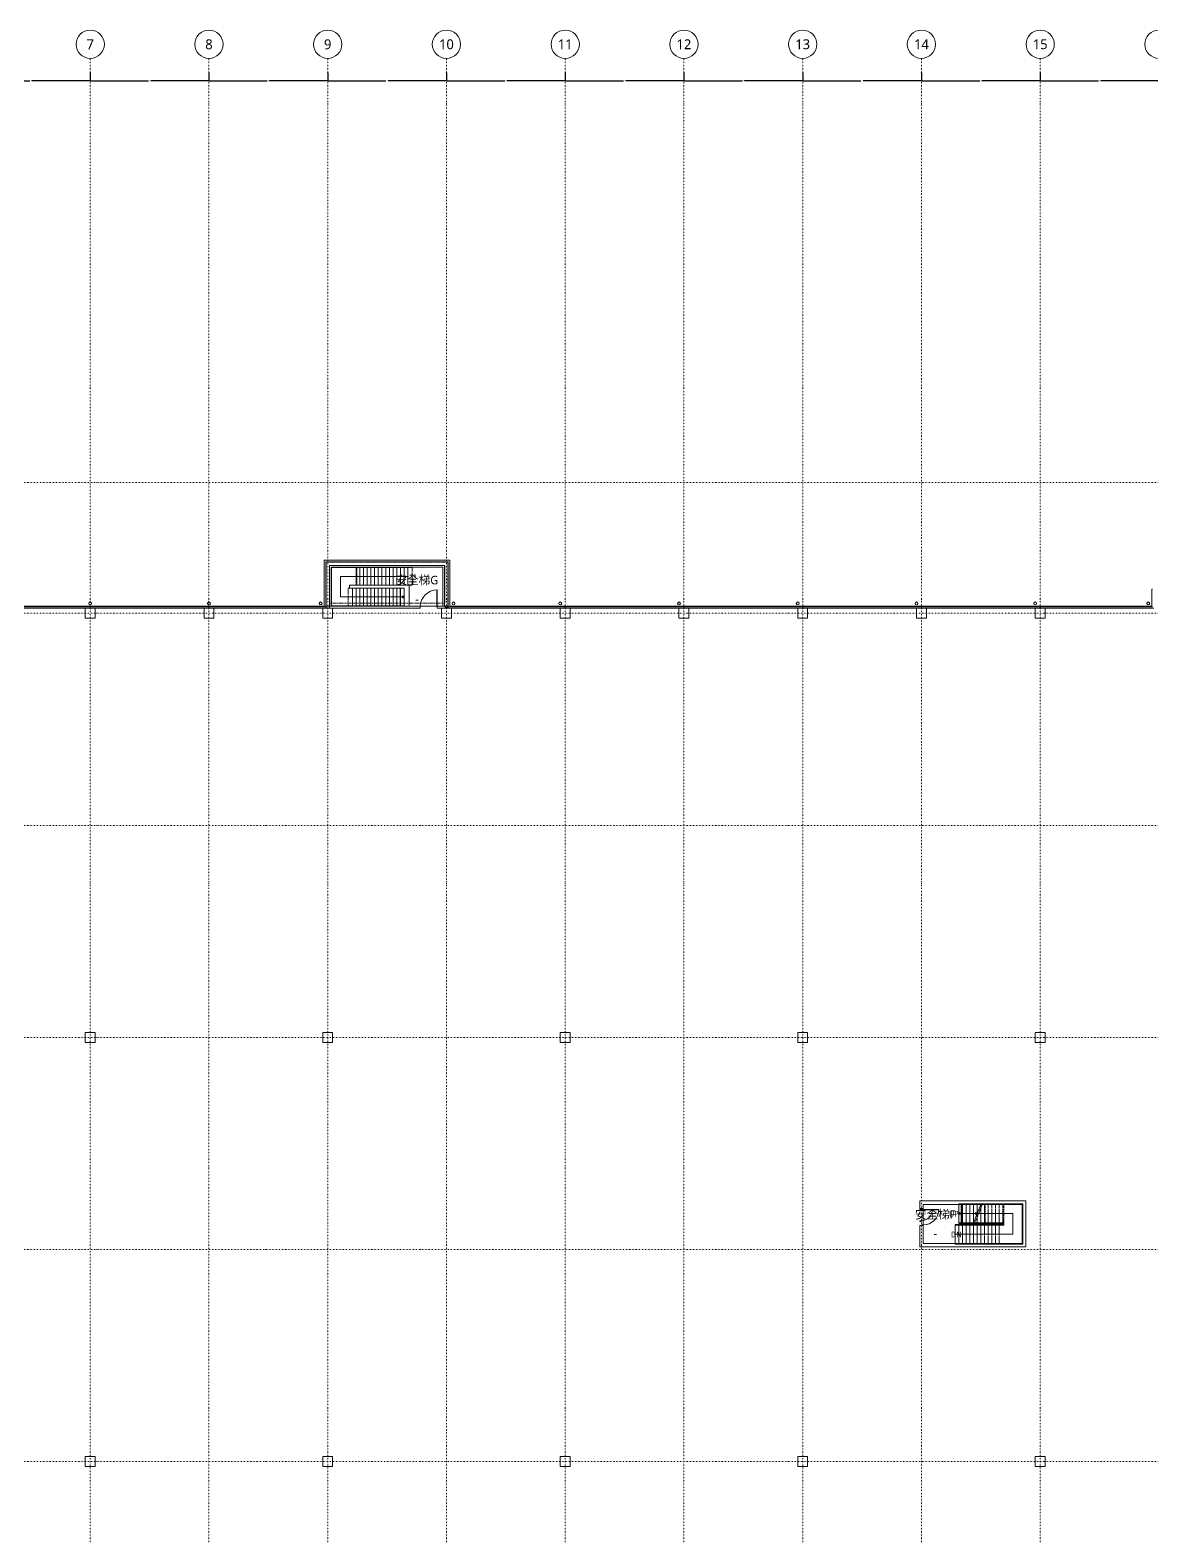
# Model space of a CAD drawing. Extents: x -32000 to 377127, y -29000 to 131250.
# Drawn here: x 47350 to 126700, y 24668 to 131250 of the extents above; entities that cross this region are included whole.
import ezdxf
from ezdxf.enums import TextEntityAlignment as Align

# ---------------------------------------------------------------- set-up
doc = ezdxf.new("R2010")
doc.units = 0
doc.header["$LTSCALE"] = 250
for name, pattern in [('H12PL3$0$JJP_三點線', [0.9, 0.3, -0.15, 0, -0.15, 0, -0.15, 0, -0.15]), ('H12PL3$0$JJP_虛線(退縮線、投影線、地下室範圍、非屬本工程、圖面分區)', [0.45, 0.3, -0.15]), ('H12PL3$0$虛線', [0.846667, 0.423333, -0.423333])]:
    doc.linetypes.add(name, pattern=pattern)
for name, color, linetype in [('H12PL3$0$A-DIM', 252, 'Continuous'), ('H12PL3$0$A-OBJE-MEP', 252, 'Continuous'), ('H12PL3$0$A-STRS', 252, 'Continuous'), ('H12PL3$0$A-TEXT', 252, 'Continuous'), ('H12PL3$0$A-WALL-EX', 252, 'Continuous'), ('H12PL3$0$A-WALL-IN', 252, 'Continuous'), ('H12PL3$0$A-ZONE', 252, 'Continuous'), ('H12PL3$0$Door', 252, 'Continuous'), ('H12PL3$0$S-COL', 252, 'Continuous'), ('H12PL3$0$S-GRID', 252, 'Continuous'), ('H12PL3$0$S-SLAB-SHOW', 252, 'Continuous'), ('H12PL3$0$S-WALL', 252, 'Continuous')]:
    doc.layers.add(name, color=color, linetype=linetype)
doc.styles.add('H12PL3$0$dim-txt', font='isocp.shx', dxfattribs={"width": 0.7, "bigfont": 'chineset.shx'})
doc.styles.add('H12PL3$0$Standard', font='', dxfattribs={"width": 0.8})
doc.styles.get('H12PL3$0$Standard').set_extended_font_data('Microsoft JhengHei')
doc.dimstyles.new('H12PL3$0$ARCH-dim-200MM', dxfattribs={"dimscale": 200, "dimtxt": 0.3, "dimasz": 0.1, "dimexe": 0.1, "dimexo": 0.1, "dimgap": 0.05, "dimtad": 1, "dimdec": 0, "dimlfac": 10, "dimrnd": 0.5, "dimdsep": 46, "dimtxsty": 'H12PL3$0$dim-txt', "dimblk": 'H12PL3$0$_Dot', "dimcen": 2, "dimclrd": 256, "dimclre": 256, "dimclrt": 256, "dimadec": 0, "dimazin": 0, "dimtfac": 1, "dimtix": 1, "dimtmove": 2, "dimatfit": 3, "dimldrblk": 'H12PL3$0$_OBLIQUE', "dimfxl": 1, "dimtvp": 1, "dimtolj": 1, "dimarcsym": 0})

# ---------------------------------------------------------------- blocks, each defined once
blk = doc.blocks.new('*D118')
at = {"layer": 'DEFPOINTS', "color": 0, "linetype": 'Continuous', "transparency": 16777216}
for p in [(43200, 128250), (51600, 128250), (51600, 127670)]:
    blk.add_point(p, dxfattribs=at)
at = {"layer": 'H12PL3$0$A-DIM', "linetype": 'Continuous', "lineweight": -2, "transparency": 16777216}
for p, q in [((43200, 128230), (43200, 127650)), ((51600, 128230), (51600, 127650)), ((43220, 127670), (47321, 127670)), ((51580, 127670), (47479, 127670))]:
    blk.add_line(p, q, dxfattribs=at)
at = {"layer": 'H12PL3$0$A-DIM', "linetype": 'Continuous', "lineweight": 0, "transparency": 16777216, "insert": (47400, 127670), "char_height": 60, "attachment_point": 5, "style": 'H12PL3$0$dim-txt'}
blk.add_mtext('\\A1;84000', dxfattribs=at)
blk = doc.blocks.new('H12PL3$0$_Dot')
blk = doc.blocks.new('H12PL3$0$_OBLIQUE')
at = {"color": 0, "linetype": 'ByBlock', "lineweight": -2}
blk.add_line((-0.5, -0.5), (0.5, 0.5), dxfattribs=at)
blk = doc.blocks.new('*D119')
at = {"layer": 'DEFPOINTS', "color": 0, "linetype": 'Continuous', "transparency": 16777216}
for p in [(51600, 128250), (60000, 128250), (60000, 127670)]:
    blk.add_point(p, dxfattribs=at)
at = {"layer": 'H12PL3$0$A-DIM', "linetype": 'Continuous', "lineweight": -2, "transparency": 16777216}
for p, q in [((51600, 128230), (51600, 127650)), ((60000, 128230), (60000, 127650)), ((51620, 127670), (55721, 127670)), ((59980, 127670), (55879, 127670))]:
    blk.add_line(p, q, dxfattribs=at)
at = {"layer": 'H12PL3$0$A-DIM', "linetype": 'Continuous', "lineweight": 0, "transparency": 16777216, "insert": (55800, 127670), "char_height": 60, "attachment_point": 5, "style": 'H12PL3$0$dim-txt'}
blk.add_mtext('\\A1;84000', dxfattribs=at)
blk = doc.blocks.new('*D120')
at = {"layer": 'DEFPOINTS', "color": 0, "linetype": 'Continuous', "transparency": 16777216}
for p in [(60000, 128250), (68400, 128250), (68400, 127670)]:
    blk.add_point(p, dxfattribs=at)
at = {"layer": 'H12PL3$0$A-DIM', "linetype": 'Continuous', "lineweight": -2, "transparency": 16777216}
for p, q in [((60000, 128230), (60000, 127650)), ((68400, 128230), (68400, 127650)), ((60020, 127670), (64121, 127670)), ((68380, 127670), (64279, 127670))]:
    blk.add_line(p, q, dxfattribs=at)
at = {"layer": 'H12PL3$0$A-DIM', "linetype": 'Continuous', "lineweight": 0, "transparency": 16777216, "insert": (64200, 127670), "char_height": 60, "attachment_point": 5, "style": 'H12PL3$0$dim-txt'}
blk.add_mtext('\\A1;84000', dxfattribs=at)
blk = doc.blocks.new('*D121')
at = {"layer": 'DEFPOINTS', "color": 0, "linetype": 'Continuous', "transparency": 16777216}
for p in [(68400, 128250), (76800, 128250), (76800, 127670)]:
    blk.add_point(p, dxfattribs=at)
at = {"layer": 'H12PL3$0$A-DIM', "linetype": 'Continuous', "lineweight": -2, "transparency": 16777216}
for p, q in [((68400, 128230), (68400, 127650)), ((76800, 128230), (76800, 127650)), ((68420, 127670), (72521, 127670)), ((76780, 127670), (72679, 127670))]:
    blk.add_line(p, q, dxfattribs=at)
at = {"layer": 'H12PL3$0$A-DIM', "linetype": 'Continuous', "lineweight": 0, "transparency": 16777216, "insert": (72600, 127670), "char_height": 60, "attachment_point": 5, "style": 'H12PL3$0$dim-txt'}
blk.add_mtext('\\A1;84000', dxfattribs=at)
blk = doc.blocks.new('*D122')
at = {"layer": 'DEFPOINTS', "color": 0, "linetype": 'Continuous', "transparency": 16777216}
for p in [(76800, 128250), (85200, 128250), (85200, 127670)]:
    blk.add_point(p, dxfattribs=at)
at = {"layer": 'H12PL3$0$A-DIM', "linetype": 'Continuous', "lineweight": -2, "transparency": 16777216}
for p, q in [((76800, 128230), (76800, 127650)), ((85200, 128230), (85200, 127650)), ((76820, 127670), (80921, 127670)), ((85180, 127670), (81079, 127670))]:
    blk.add_line(p, q, dxfattribs=at)
at = {"layer": 'H12PL3$0$A-DIM', "linetype": 'Continuous', "lineweight": 0, "transparency": 16777216, "insert": (81000, 127670), "char_height": 60, "attachment_point": 5, "style": 'H12PL3$0$dim-txt'}
blk.add_mtext('\\A1;84000', dxfattribs=at)
blk = doc.blocks.new('*D123')
at = {"layer": 'DEFPOINTS', "color": 0, "linetype": 'Continuous', "transparency": 16777216}
for p in [(85200, 128250), (93600, 128250), (93600, 127670)]:
    blk.add_point(p, dxfattribs=at)
at = {"layer": 'H12PL3$0$A-DIM', "linetype": 'Continuous', "lineweight": -2, "transparency": 16777216}
for p, q in [((85200, 128230), (85200, 127650)), ((93600, 128230), (93600, 127650)), ((85220, 127670), (89321, 127670)), ((93580, 127670), (89479, 127670))]:
    blk.add_line(p, q, dxfattribs=at)
at = {"layer": 'H12PL3$0$A-DIM', "linetype": 'Continuous', "lineweight": 0, "transparency": 16777216, "insert": (89400, 127670), "char_height": 60, "attachment_point": 5, "style": 'H12PL3$0$dim-txt'}
blk.add_mtext('\\A1;84000', dxfattribs=at)
blk = doc.blocks.new('*D124')
at = {"layer": 'DEFPOINTS', "color": 0, "linetype": 'Continuous', "transparency": 16777216}
for p in [(93600, 128250), (102000, 128250), (102000, 127670)]:
    blk.add_point(p, dxfattribs=at)
at = {"layer": 'H12PL3$0$A-DIM', "linetype": 'Continuous', "lineweight": -2, "transparency": 16777216}
for p, q in [((93600, 128230), (93600, 127650)), ((102000, 128230), (102000, 127650)), ((93620, 127670), (97721, 127670)), ((101980, 127670), (97879, 127670))]:
    blk.add_line(p, q, dxfattribs=at)
at = {"layer": 'H12PL3$0$A-DIM', "linetype": 'Continuous', "lineweight": 0, "transparency": 16777216, "insert": (97800, 127670), "char_height": 60, "attachment_point": 5, "style": 'H12PL3$0$dim-txt'}
blk.add_mtext('\\A1;84000', dxfattribs=at)
blk = doc.blocks.new('*D125')
at = {"layer": 'DEFPOINTS', "color": 0, "linetype": 'Continuous', "transparency": 16777216}
for p in [(102000, 128250), (110400, 128250), (110400, 127670)]:
    blk.add_point(p, dxfattribs=at)
at = {"layer": 'H12PL3$0$A-DIM', "linetype": 'Continuous', "lineweight": -2, "transparency": 16777216}
for p, q in [((102000, 128230), (102000, 127650)), ((110400, 128230), (110400, 127650)), ((102020, 127670), (106121, 127670)), ((110380, 127670), (106279, 127670))]:
    blk.add_line(p, q, dxfattribs=at)
at = {"layer": 'H12PL3$0$A-DIM', "linetype": 'Continuous', "lineweight": 0, "transparency": 16777216, "insert": (106200, 127670), "char_height": 60, "attachment_point": 5, "style": 'H12PL3$0$dim-txt'}
blk.add_mtext('\\A1;84000', dxfattribs=at)
blk = doc.blocks.new('*D126')
at = {"layer": 'DEFPOINTS', "color": 0, "linetype": 'Continuous', "transparency": 16777216}
for p in [(110400, 128250), (118800, 128250), (118800, 127670)]:
    blk.add_point(p, dxfattribs=at)
at = {"layer": 'H12PL3$0$A-DIM', "linetype": 'Continuous', "lineweight": -2, "transparency": 16777216}
for p, q in [((110400, 128230), (110400, 127650)), ((118800, 128230), (118800, 127650)), ((110420, 127670), (114521, 127670)), ((118780, 127670), (114679, 127670))]:
    blk.add_line(p, q, dxfattribs=at)
at = {"layer": 'H12PL3$0$A-DIM', "linetype": 'Continuous', "lineweight": 0, "transparency": 16777216, "insert": (114600, 127670), "char_height": 60, "attachment_point": 5, "style": 'H12PL3$0$dim-txt'}
blk.add_mtext('\\A1;84000', dxfattribs=at)
blk = doc.blocks.new('*D127')
at = {"layer": 'DEFPOINTS', "color": 0, "linetype": 'Continuous', "transparency": 16777216}
for p in [(118800, 128250), (127200, 128250), (127200, 127670)]:
    blk.add_point(p, dxfattribs=at)
at = {"layer": 'H12PL3$0$A-DIM', "linetype": 'Continuous', "lineweight": -2, "transparency": 16777216}
for p, q in [((118800, 128230), (118800, 127650)), ((127200, 128230), (127200, 127650)), ((118820, 127670), (122921, 127670)), ((127180, 127670), (123079, 127670))]:
    blk.add_line(p, q, dxfattribs=at)
at = {"layer": 'H12PL3$0$A-DIM', "linetype": 'Continuous', "lineweight": 0, "transparency": 16777216, "insert": (123000, 127670), "char_height": 60, "attachment_point": 5, "style": 'H12PL3$0$dim-txt'}
blk.add_mtext('\\A1;84000', dxfattribs=at)
blk = doc.blocks.new('H12PL3')
at = {"layer": 'H12PL3$0$A-OBJE-MEP', "lineweight": 0, "flags": 128}
for points in [[(51695, 90700, 1), (51505, 90700, 1)], [(60095, 90700, 1), (59905, 90700, 1)], [(67995, 90700, 1), (67805, 90700, 1)], [(77395, 90700, 1), (77205, 90700, 1)], [(84945, 90700, 1), (84755, 90700, 1)], [(93345, 90700, 1), (93155, 90700, 1)], [(101745, 90700, 1), (101555, 90700, 1)], [(110145, 90700, 1), (109955, 90700, 1)], [(118545, 90700, 1), (118355, 90700, 1)], [(126545, 90700, 1), (126355, 90700, 1)]]:
    blk.add_lwpolyline(points, format="xyb", close=True, dxfattribs=at)
at = {"layer": 'H12PL3$0$A-OBJE-MEP', "lineweight": 0}
for centre in [(51600, 90700), (60000, 90700), (67900, 90700), (77300, 90700), (84850, 90700), (93250, 90700), (101650, 90700), (110050, 90700), (118450, 90700), (126450, 90700)]:
    blk.add_circle(centre, 100, dxfattribs=at)
at = {"layer": 'H12PL3$0$A-STRS', "lineweight": 0}
for p, q in [((70420, 93230), (68680, 93230)), ((68680, 93230), (68680, 90530)), ((70420, 93230), (68680, 93230)), ((68680, 93230), (68680, 90530)), ((74060, 93230), (70420, 93230)), ((70420, 93230), (70420, 91980)), ((70420, 93230), (70420, 91980)), ((70420, 91980), (70420, 93230)), ((70680, 93230), (70420, 93230)), ((70420, 93230), (70420, 91980)), ((70680, 93230), (70680, 91980)), ((70680, 91980), (70680, 93230)), ((70680, 93230), (70680, 91980)), ((70940, 93230), (70680, 93230)), ((70940, 93230), (70940, 91980)), ((70940, 91980), (70940, 93230)), ((70940, 93230), (70940, 91980)), ((71200, 93230), (70940, 93230)), ((71200, 93230), (71200, 91980)), ((71200, 91980), (71200, 93230)), ((71200, 93230), (71200, 91980)), ((71460, 93230), (71200, 93230)), ((71460, 93230), (71460, 91980)), ((71460, 91980), (71460, 93230)), ((71460, 93230), (71460, 91980)), ((71720, 93230), (71460, 93230)), ((71720, 93230), (71720, 91980)), ((71720, 91980), (71720, 93230)), ((71720, 93230), (71720, 91980)), ((71980, 93230), (71720, 93230)), ((71980, 93230), (71980, 91980)), ((71980, 91980), (71980, 93230)), ((71980, 93230), (71980, 91980)), ((72240, 93230), (71980, 93230)), ((72240, 93230), (72240, 91980)), ((72240, 91980), (72240, 93230)), ((72240, 93230), (72240, 91980)), ((72500, 93230), (72240, 93230)), ((72500, 93230), (72500, 91980)), ((72500, 91980), (72500, 93230)), ((72500, 93230), (72500, 91980)), ((72760, 93230), (72500, 93230)), ((72760, 93230), (72760, 91980)), ((72760, 91980), (72760, 93230)), ((72760, 93230), (72760, 91980)), ((73020, 93230), (72760, 93230)), ((73020, 93230), (73020, 91980)), ((73020, 91980), (73020, 93230)), ((73020, 93230), (73020, 91980)), ((73280, 93230), (73020, 93230)), ((73280, 93230), (73280, 91980)), ((73280, 91980), (73280, 93230)), ((73280, 93230), (73280, 91980)), ((73540, 93230), (73280, 93230)), ((73540, 93230), (73540, 91980)), ((73540, 91980), (73540, 93230)), ((73540, 93230), (73540, 91980)), ((73800, 93230), (73540, 93230)), ((73800, 93230), (73800, 91980)), ((73800, 91980), (73800, 93230)), ((73800, 93230), (73800, 91980)), ((74060, 93230), (73800, 93230)), ((74060, 93230), (74060, 91980)), ((74060, 91980), (74060, 93230)), ((69305, 91155), (69305, 92605)), ((69305, 92605), (70420, 92605)), ((69930, 91780), (69930, 91980)), ((69930, 91980), (70420, 91980)), ((69930, 91980), (70420, 91980)), ((69930, 91780), (69930, 91980)), ((70160, 91780), (69930, 91780)), ((70160, 91780), (69930, 91780)), ((73800, 91780), (70160, 91780)), ((70160, 90530), (70160, 91780)), ((70160, 90530), (70160, 91780)), ((70160, 90530), (70160, 91780)), ((70420, 91780), (70160, 91780)), ((70160, 91780), (70160, 90530)), ((70160, 90530), (70160, 91780)), ((70420, 92605), (73800, 92605)), ((70420, 91980), (74060, 91980)), ((70420, 91980), (70680, 91980)), ((70420, 90530), (70420, 91780)), ((70680, 91780), (70420, 91780)), ((70420, 91780), (70420, 90530)), ((70420, 90530), (70420, 91780)), ((70680, 91980), (70940, 91980)), ((70680, 90530), (70680, 91780)), ((70940, 91780), (70680, 91780)), ((70680, 91780), (70680, 90530)), ((70680, 90530), (70680, 91780)), ((70940, 91980), (71200, 91980)), ((70940, 90530), (70940, 91780)), ((71200, 91780), (70940, 91780)), ((70940, 91780), (70940, 90530)), ((70940, 90530), (70940, 91780)), ((71200, 91980), (71460, 91980)), ((71200, 90530), (71200, 91780)), ((71460, 91780), (71200, 91780)), ((71200, 91780), (71200, 90530)), ((71200, 90530), (71200, 91780)), ((71460, 91980), (71720, 91980)), ((71460, 90530), (71460, 91780)), ((71720, 91780), (71460, 91780)), ((71460, 91780), (71460, 90530)), ((71460, 90530), (71460, 91780)), ((71720, 91980), (71980, 91980)), ((71720, 90530), (71720, 91780)), ((71980, 91780), (71720, 91780)), ((71720, 91780), (71720, 90530)), ((71720, 90530), (71720, 91780)), ((71980, 91980), (72240, 91980)), ((71980, 90530), (71980, 91780)), ((72240, 91780), (71980, 91780)), ((71980, 91780), (71980, 90530)), ((71980, 90530), (71980, 91780)), ((72240, 91980), (72500, 91980)), ((72240, 90530), (72240, 91780)), ((72500, 91780), (72240, 91780)), ((72240, 91780), (72240, 90530)), ((72240, 90530), (72240, 91780)), ((72500, 91980), (72760, 91980)), ((72500, 90530), (72500, 91780)), ((72760, 91780), (72500, 91780)), ((72500, 91780), (72500, 90530)), ((72500, 90530), (72500, 91780)), ((72760, 91980), (73020, 91980)), ((72760, 90530), (72760, 91780)), ((73020, 91780), (72760, 91780)), ((72760, 91780), (72760, 90530)), ((72760, 90530), (72760, 91780)), ((73020, 91980), (73280, 91980)), ((73020, 90530), (73020, 91780)), ((73280, 91780), (73020, 91780)), ((73020, 91780), (73020, 90530)), ((73020, 90530), (73020, 91780)), ((73280, 91980), (73540, 91980)), ((73280, 90530), (73280, 91780)), ((73540, 91780), (73280, 91780)), ((73280, 91780), (73280, 90530)), ((73280, 90530), (73280, 91780)), ((73540, 91980), (73800, 91980)), ((73540, 90530), (73540, 91780)), ((73800, 91780), (73540, 91780)), ((73540, 91780), (73540, 90530)), ((73540, 90530), (73540, 91780)), ((73800, 92605), (74060, 92605)), ((73800, 91980), (74060, 91980)), ((73800, 90530), (73800, 91780)), ((73800, 90530), (73800, 91780)), ((70160, 91155), (69305, 91155)), ((73540, 91155), (70160, 91155)), ((73800, 91155), (73540, 91155)), ((73800, 91155), (73700, 91230)), ((73700, 91080), (73800, 91155)), ((68680, 90530), (69853.32, 90530)), ((68680, 90530), (70160, 90530)), ((69853.32, 90530), (70160, 90530)), ((70160, 90530), (73800, 90530)), ((70160, 90530), (70420, 90530)), ((70420, 90530), (70680, 90530)), ((70680, 90530), (70940, 90530)), ((70940, 90530), (71200, 90530)), ((71200, 90530), (71460, 90530)), ((71460, 90530), (71720, 90530)), ((71720, 90530), (71980, 90530)), ((71980, 90530), (72240, 90530)), ((72240, 90530), (72500, 90530)), ((72500, 90530), (72760, 90530)), ((72760, 90530), (73020, 90530)), ((73020, 90530), (73280, 90530)), ((73280, 90530), (73540, 90530)), ((73540, 90530), (73800, 90530)), ((113035, 48235), (114615, 48235)), ((113035, 48185), (113035, 48235)), ((113035, 48235), (114855, 48235)), ((113035, 48185), (113035, 48235)), ((114595, 48185), (113035, 48185)), ((113035, 46885), (113035, 48185)), ((113035, 48185), (114595, 48185)), ((113035, 46885), (113035, 48185)), ((113035, 48185), (113295, 48185)), ((114855, 48185), (113035, 48185)), ((113035, 46885), (113035, 48185)), ((113035, 48185), (114855, 48185)), ((113035, 46885), (113035, 48185)), ((113035, 48185), (113295, 48185)), ((113295, 46885), (113295, 48185)), ((113295, 48185), (113295, 46885)), ((113295, 46885), (113295, 48185)), ((113295, 48185), (113555, 48185)), ((113295, 46885), (113295, 48185)), ((113295, 48185), (113295, 46885)), ((113295, 46885), (113295, 48185)), ((113295, 48185), (113555, 48185)), ((113555, 46885), (113555, 48185)), ((113555, 48185), (113555, 46885)), ((113555, 46885), (113555, 48185)), ((113555, 48185), (113815, 48185)), ((113555, 46885), (113555, 48185)), ((113555, 48185), (113555, 46885)), ((113555, 46885), (113555, 48185)), ((113555, 48185), (113815, 48185)), ((113815, 46885), (113815, 48185)), ((113815, 48185), (113815, 46885)), ((113815, 46885), (113815, 48185)), ((113815, 48185), (114075, 48185)), ((113815, 46885), (113815, 48185)), ((113815, 48185), (113815, 46885)), ((113815, 46885), (113815, 48185)), ((113815, 48185), (114075, 48185)), ((114075, 46885), (114075, 48185)), ((114075, 48185), (114075, 46885)), ((114075, 46885), (114075, 48185)), ((114075, 48185), (114335, 48185)), ((114075, 46885), (114595, 48185)), ((114075, 46885), (114075, 48185)), ((114075, 48185), (114075, 46885)), ((114075, 46885), (114075, 48185)), ((114075, 48185), (114335, 48185)), ((114335, 47535), (114335, 48185)), ((114335, 48185), (114335, 47535)), ((114335, 47535), (114335, 48185)), ((114335, 48185), (114595, 48185)), ((114335, 46885), (114335, 48185)), ((114335, 48185), (114335, 46885)), ((114335, 46885), (114335, 48185)), ((114335, 48185), (114595, 48185)), ((114595, 46885), (114595, 48185)), ((114595, 48185), (114595, 46885)), ((114595, 46885), (114595, 48185)), ((114595, 48185), (114855, 48185)), ((114855, 48235), (114855, 48185)), ((114855, 48235), (117575, 48235)), ((114855, 48185), (114855, 48235)), ((117525, 48185), (114855, 48185)), ((114855, 48185), (114918.16, 48185)), ((114855, 46885), (114855, 48185)), ((114855, 46885), (114855, 48185)), ((114855, 46885), (114855, 48185)), ((114855, 48185), (114855, 46885)), ((114855, 46885), (114855, 48185)), ((114855, 48185), (117525, 48185)), ((114918.16, 48185), (117525, 48185)), ((117525, 45425), (117525, 48185)), ((117525, 48185), (117525, 45425)), ((117525, 48185), (117525, 45425)), ((117575, 48235), (117575, 45375)), ((113035, 47535), (113135, 47610)), ((113035, 47535), (113295, 47535)), ((113035, 47535), (113295, 47535)), ((113135, 47460), (113035, 47535)), ((113295, 47535), (114335, 47535)), ((113295, 47535), (114855, 47535)), ((114235, 47610), (114335, 47535)), ((114335, 47535), (114235, 47460)), ((114855, 47535), (116875, 47535)), ((116875, 47535), (116875, 46075)), ((112775, 46725), (112775, 46775)), ((112775, 46775), (114595, 46775)), ((114595, 46725), (112775, 46725)), ((112775, 45425), (112775, 46725)), ((112775, 46725), (114595, 46725)), ((112775, 45425), (112775, 46725)), ((112775, 46725), (113035, 46725)), ((113035, 46075), (112775, 46075)), ((113035, 46885), (114075, 46885)), ((113035, 46835), (113035, 46885)), ((114075, 46885), (113035, 46885)), ((113295, 46885), (113035, 46885)), ((113035, 46885), (114855, 46885)), ((113035, 46835), (113035, 46885)), ((114855, 46885), (113035, 46885)), ((113295, 46885), (113035, 46885)), ((114055, 46835), (113035, 46835)), ((114855, 46835), (113035, 46835)), ((113035, 46725), (113035, 45425)), ((113035, 45425), (113035, 46725)), ((113035, 46725), (113295, 46725)), ((113035, 46725), (113035, 45425)), ((114595, 46075), (113035, 46075)), ((113555, 46885), (113295, 46885)), ((113555, 46885), (113295, 46885)), ((113295, 46725), (113295, 45425)), ((113295, 45425), (113295, 46725)), ((113295, 46725), (113555, 46725)), ((113295, 46725), (113295, 45425)), ((113815, 46885), (113555, 46885)), ((113815, 46885), (113555, 46885)), ((113555, 46725), (113555, 45425)), ((113555, 45425), (113555, 46725)), ((113555, 46725), (113815, 46725)), ((113555, 46725), (113555, 45425)), ((114075, 46885), (113815, 46885)), ((114075, 46885), (113815, 46885)), ((113815, 46725), (113815, 45425)), ((113815, 45425), (113815, 46725)), ((113815, 46725), (114075, 46725)), ((113815, 46725), (113815, 45425)), ((114335, 46885), (114075, 46885)), ((114075, 46725), (114075, 45425)), ((114075, 45425), (114075, 46725)), ((114075, 46725), (114335, 46725)), ((114075, 46725), (114075, 45425)), ((114595, 46885), (114335, 46885)), ((114335, 46725), (114335, 45425)), ((114335, 46725), (114595, 46725)), ((114335, 45425), (114335, 46725)), ((114335, 46725), (114335, 45425)), ((114855, 46885), (114595, 46885)), ((114595, 46725), (114595, 46775)), ((114595, 46775), (116175, 46775)), ((114595, 46775), (114595, 46725)), ((116225, 46725), (114595, 46725)), ((114595, 46725), (116225, 46725)), ((114595, 46725), (114595, 45425)), ((114595, 46725), (114595, 45425)), ((114595, 45425), (114595, 46725)), ((114595, 46725), (116225, 46725)), ((114595, 46725), (114595, 45425)), ((116875, 46075), (114595, 46075)), ((114855, 46885), (114855, 46835)), ((114855, 46885), (116225, 46885)), ((114855, 46835), (114855, 46885)), ((114918.16, 46885), (114855, 46885)), ((116225, 46885), (114855, 46885)), ((116175, 46835), (114855, 46835)), ((116225, 46885), (114918.16, 46885)), ((116175, 46775), (116175, 46835)), ((116225, 46885), (116225, 46725)), ((116225, 46725), (116225, 46885)), ((116225, 46725), (116225, 46885)), ((112775, 45375), (112775, 45425)), ((112775, 45425), (114595, 45425)), ((114595, 45425), (112775, 45425)), ((113035, 45425), (112775, 45425)), ((114595, 45375), (112775, 45375)), ((113295, 45425), (113035, 45425)), ((113555, 45425), (113295, 45425)), ((113815, 45425), (113555, 45425)), ((114075, 45425), (113815, 45425)), ((114335, 45425), (114075, 45425)), ((114595, 45425), (114335, 45425)), ((114595, 45375), (114595, 45425)), ((114595, 45425), (117525, 45425)), ((114595, 45425), (114595, 45375)), ((117525, 45425), (114595, 45425)), ((117525, 45425), (114595, 45425)), ((117575, 45375), (114595, 45375))]:
    blk.add_line(p, q, dxfattribs=at)
at = {"layer": 'H12PL3$0$A-STRS', "linetype": 'H12PL3$0$JJP_虛線(退縮線、投影線、地下室範圍、非屬本工程、圖面分區)', "lineweight": 0}
for p, q in [((70466.68, 93230), (70466.68, 91980)), ((74366.68, 93230), (74060, 93230)), ((74366.68, 91980), (74366.68, 93230)), ((69930, 91780), (69853.32, 91780)), ((69853.32, 91780), (69853.32, 90530)), ((73535.65, 91780), (73535.65, 90530)), ((74060, 91980), (74366.68, 91980)), ((113215.46, 48185), (113215.46, 46885)), ((113216.34, 48185), (113216.34, 46885)), ((114182.7, 46885), (114702.7, 48185)), ((116155, 48185), (114702.7, 48185)), ((114702.7, 48185), (114855, 48185)), ((114722.7, 48235), (116155, 48235)), ((114855, 46885), (114855, 48185)), ((114855, 48185), (114855, 46885)), ((114855, 46885), (114855, 48185)), ((114855, 48185), (115115, 48185)), ((114918.16, 48185), (114918.16, 46885)), ((115115, 46885), (115115, 48185)), ((115115, 48185), (115115, 46885)), ((115115, 46885), (115115, 48185)), ((115115, 48185), (115375, 48185)), ((115375, 46885), (115375, 48185)), ((115375, 48185), (115375, 46885)), ((115375, 46885), (115375, 48185)), ((115375, 48185), (115635, 48185)), ((115635, 46885), (115635, 48185)), ((115635, 48185), (115635, 46885)), ((115635, 46885), (115635, 48185)), ((115635, 48185), (115895, 48185)), ((115895, 46885), (115895, 48185)), ((115895, 48185), (115895, 46885)), ((115895, 46885), (115895, 48185)), ((115895, 48185), (116155, 48185)), ((116155, 48235), (116155, 48185)), ((116155, 48235), (117575, 48235)), ((116155, 48185), (116155, 48235)), ((117525, 48185), (116155, 48185)), ((116155, 46885), (116155, 48185)), ((116155, 46885), (116155, 48185)), ((116155, 46885), (116155, 48185)), ((116155, 48185), (116155, 46885)), ((116155, 46885), (116155, 48185)), ((116155, 48185), (117525, 48185)), ((116219.91, 48185), (116219.91, 46885)), ((117525, 45425), (117525, 48185)), ((117525, 48185), (117525, 45425)), ((117575, 48235), (117575, 45375)), ((114335, 46885), (114335, 47265.74)), ((114335, 47265.74), (114335, 46885)), ((114335, 46885), (114335, 47265.74)), ((114595, 46885), (114595, 47915.74)), ((114595, 47915.74), (114595, 46885)), ((114595, 46885), (114595, 47915.74)), ((112775, 46725), (112775, 46775)), ((112775, 46775), (115895, 46775)), ((115895, 46725), (112775, 46725)), ((112775, 45425), (112775, 46725)), ((112775, 46725), (113035, 46725)), ((113035, 46725), (113035, 45425)), ((113035, 45425), (113035, 46725)), ((113035, 46725), (113295, 46725)), ((113035, 46725), (113035, 45425)), ((113295, 46725), (113295, 45425)), ((113295, 45425), (113295, 46725)), ((113295, 46725), (113555, 46725)), ((113295, 46725), (113295, 45425)), ((113555, 46725), (113555, 45425)), ((113555, 45425), (113555, 46725)), ((113555, 46725), (113815, 46725)), ((113555, 46725), (113555, 45425)), ((113815, 46725), (113815, 45425)), ((113815, 45425), (113815, 46725)), ((113815, 46725), (114075, 46725)), ((113815, 46725), (113815, 45425)), ((114075, 46725), (114075, 45425)), ((114075, 45425), (114075, 46725)), ((114075, 46725), (114335, 46725)), ((114075, 46725), (114075, 45425)), ((116155, 46835), (114162.7, 46835)), ((114182.7, 46885), (116155, 46885)), ((114335, 46885), (114182.7, 46885)), ((114595, 46885), (114335, 46885)), ((114335, 46725), (114335, 45425)), ((114335, 45425), (114335, 46725)), ((114335, 46725), (114595, 46725)), ((114335, 46725), (114335, 45425)), ((114855, 46885), (114595, 46885)), ((114595, 46725), (114595, 45425)), ((114595, 45425), (114595, 46725)), ((114595, 46725), (114855, 46725)), ((114595, 46725), (114595, 45425)), ((114595, 46725), (114595, 45425)), ((115115, 46885), (114855, 46885)), ((114855, 46725), (114855, 45425)), ((114855, 45425), (114855, 46725)), ((114855, 46725), (115115, 46725)), ((114855, 46725), (114855, 45425)), ((115375, 46885), (115115, 46885)), ((115115, 46725), (115115, 45425)), ((115115, 45425), (115115, 46725)), ((115115, 46725), (115375, 46725)), ((115115, 46725), (115115, 45425)), ((115635, 46885), (115375, 46885)), ((115375, 46725), (115375, 45425)), ((115375, 45425), (115375, 46725)), ((115375, 46725), (115635, 46725)), ((115375, 46725), (115375, 45425)), ((115895, 46885), (115635, 46885)), ((115635, 46725), (115635, 45425)), ((115635, 46725), (115895, 46725)), ((115635, 45425), (115635, 46725)), ((115635, 46725), (115635, 45425)), ((116155, 46885), (115895, 46885)), ((115895, 46725), (115895, 46775)), ((115895, 46775), (116175, 46775)), ((115895, 46775), (115895, 46725)), ((116225, 46725), (115895, 46725)), ((115895, 46725), (115895, 45425)), ((115895, 46725), (115895, 45425)), ((115895, 46725), (115895, 45425)), ((115895, 45425), (115895, 46725)), ((115895, 46725), (116225, 46725)), ((115895, 46725), (115895, 45425)), ((116155, 46885), (116155, 46835)), ((116155, 46885), (116225, 46885)), ((116155, 46835), (116155, 46885)), ((116225, 46885), (116155, 46885)), ((116175, 46835), (116155, 46835)), ((116175, 46775), (116175, 46835)), ((116225, 46885), (116225, 46725)), ((116225, 46725), (116225, 46885)), ((112775, 45375), (112775, 45425)), ((112775, 45425), (115895, 45425)), ((113035, 45425), (112775, 45425)), ((115895, 45375), (112775, 45375)), ((113295, 45425), (113035, 45425)), ((113555, 45425), (113295, 45425)), ((113815, 45425), (113555, 45425)), ((114075, 45425), (113815, 45425)), ((114335, 45425), (114075, 45425)), ((114595, 45425), (114335, 45425)), ((114855, 45425), (114595, 45425)), ((115115, 45425), (114855, 45425)), ((115375, 45425), (115115, 45425)), ((115635, 45425), (115375, 45425)), ((115895, 45425), (115635, 45425)), ((115895, 45375), (115895, 45425)), ((115895, 45425), (117525, 45425)), ((115895, 45425), (115895, 45375)), ((117525, 45425), (115895, 45425)), ((117575, 45375), (115895, 45375))]:
    blk.add_line(p, q, dxfattribs=at)
at = {"layer": 'H12PL3$0$A-STRS', "linetype": 'H12PL3$0$虛線', "lineweight": 0}
for p, q in [((114702.7, 48185), (116155, 48185)), ((116155, 48185), (116219.91, 48185)), ((116219.91, 48185), (117525, 48185)), ((117525, 48185), (117525, 45425)), ((112775, 45425), (112775, 46725)), ((112775, 46725), (115895, 46725)), ((116155, 46885), (114182.7, 46885)), ((115895, 46725), (116225, 46725)), ((116219.91, 46885), (116155, 46885)), ((116225, 46885), (116219.91, 46885)), ((116225, 46725), (116225, 46885)), ((115895, 45425), (112775, 45425)), ((117525, 45425), (115895, 45425))]:
    blk.add_line(p, q, dxfattribs=at)
at = {"layer": 'H12PL3$0$A-STRS', "lineweight": 0, "flags": 128}
for points in [[(74060, 92630, 1), (74060, 92580, 1)], [(113035, 47560, -1), (113035, 47510, -1)], [(112775, 46100, -1), (112775, 46050, -1)]]:
    blk.add_lwpolyline(points, format="xyb", close=True, dxfattribs=at)
at = {"layer": 'H12PL3$0$A-WALL-EX', "lineweight": 0}
for p, q in [((18000, 90465), (68150, 90465)), ((68270, 90465), (68150, 90465)), ((68270, 90465), (68150, 90465)), ((68150, 90350), (68270, 90350)), ((68150, 90350), (68270, 90350)), ((68270, 90350), (68270, 90465)), ((77050, 90465), (76930, 90465)), ((76930, 90465), (76930, 90350)), ((77050, 90465), (76930, 90465)), ((76930, 90350), (77050, 90350)), ((76930, 90350), (77050, 90350)), ((77050, 90465), (126700, 90465)), ((126700, 90465), (126735, 90465))]:
    blk.add_line(p, q, dxfattribs=at)
at = {"layer": 'H12PL3$0$A-WALL-EX', "lineweight": 0, "flags": 128}
for points in [[(68150, 93760), (68150, 93640)], [(77050, 93760), (68150, 93760)], [(68150, 93640), (68150, 90465)], [(68270, 90350), (68270, 93640)], [(68270, 93640), (76930, 93640)], [(76930, 93640), (76930, 90350)], [(77050, 93760), (77050, 93640)], [(77050, 90465), (77050, 93640)], [(126700, 91700), (126735, 91700)], [(126700, 91700), (126700, 90500)], [(17965, 90350), (68150, 90350)], [(18000, 90500), (68150, 90500)], [(18000, 90500), (68150, 90500)], [(18000, 90500), (68150, 90500)], [(18000, 90500), (68150, 90500)], [(18000, 90500), (68150, 90500)], [(68150, 90500), (18000, 90500)], [(68150, 90500), (68150, 90465)], [(68150, 90350), (68270, 90350)], [(77050, 90350), (76930, 90350)], [(77050, 90500), (126700, 90500)], [(77050, 90500), (126700, 90500)], [(77050, 90500), (126700, 90500)], [(77050, 90500), (126700, 90500)], [(77050, 90500), (126700, 90500)], [(126700, 90500), (77050, 90500)], [(77050, 90500), (77050, 90465)], [(77050, 90350), (126850, 90350)]]:
    blk.add_lwpolyline(points, dxfattribs=at)
at = {"layer": 'H12PL3$0$A-WALL-IN', "lineweight": 0}
for p, q in [((74950, 90500), (74950, 90350)), ((76150, 90500), (76150, 90350)), ((110525, 46685), (110275, 46685))]:
    blk.add_line(p, q, dxfattribs=at)
at = {"layer": 'H12PL3$0$A-WALL-IN', "lineweight": 0, "flags": 128}
for points in [[(68537, 93372.5), (68537, 90500)], [(68650, 93372.5), (68537, 93372.5)], [(76663, 93372.5), (68650, 93372.5)], [(68650, 93259.5), (76550, 93259.5)], [(68650, 90500), (68650, 93259.5)], [(76550, 93259.5), (76550, 90500)], [(76663, 93372.5), (76663, 93259.5)], [(76663, 90500), (76663, 93259.5)], [(68537, 90500), (68270, 90500)], [(68270, 90500), (68270, 90350)], [(74950, 90500), (68650, 90500)], [(68750, 90350), (74950, 90350)], [(76550, 90500), (76150, 90500)], [(76150, 90350), (76450, 90350)], [(76930, 90500), (76663, 90500)], [(76930, 90350), (76930, 90500)], [(110275, 48435), (110275, 48185)], [(117525, 48435), (110275, 48435)], [(110275, 48185), (110275, 47885)], [(110525, 47885), (110525, 48185)], [(110525, 48185), (117525, 48185)], [(117775, 48435), (117525, 48435)], [(117525, 48185), (117525, 45425)], [(117775, 45425), (117775, 48435)], [(110275, 46685), (110275, 45425)], [(110525, 45425), (110525, 46685)], [(110275, 45175), (110275, 45425)], [(110275, 45175), (117775, 45175)], [(117525, 45425), (110525, 45425)], [(117775, 45175), (117775, 45425)]]:
    blk.add_lwpolyline(points, dxfattribs=at)
at = {"layer": 'H12PL3$0$Door', "lineweight": 0}
for p, q in [((76150, 91650), (76120, 91650)), ((76120, 91650), (76120, 90450)), ((76150, 90450), (76150, 91650)), ((74950, 90450), (74950, 90350)), ((76120, 90450), (76150, 90450)), ((76150, 90450), (76150, 90350)), ((110375, 47885), (110275, 47885)), ((110275, 47885), (110275, 47835)), ((110275, 47835), (110375, 47835)), ((110375, 47035), (110275, 47035)), ((110275, 47035), (110275, 46985)), ((110275, 46985), (110375, 46985)), ((110375, 47835), (110375, 47885)), ((110375, 47835), (111175, 47835)), ((110375, 47805), (110375, 47835)), ((111175, 47805), (110375, 47805)), ((110375, 46985), (110375, 47035)), ((110525, 47885), (110425, 47885)), ((110425, 47885), (110425, 47835)), ((110425, 47835), (110525, 47835)), ((110525, 47835), (110525, 47885)), ((110525, 47835), (111625, 47835)), ((110525, 47805), (110525, 47835)), ((111625, 47805), (110525, 47805)), ((111175, 47835), (111175, 47805)), ((111625, 47835), (111625, 47805)), ((110525, 46735), (110425, 46735)), ((110425, 46735), (110425, 46685)), ((110425, 46685), (110525, 46685)), ((110525, 46685), (110525, 46735))]:
    blk.add_line(p, q, dxfattribs=at)
for centre, radius, start, end in [((76150, 90450), 1200, 90, 180), ((110375, 47835), 800, 270, 0), ((110525, 47835), 1100, 270, 0)]:
    blk.add_arc(centre, radius, start, end, dxfattribs=at)
at = {"layer": 'H12PL3$0$S-COL', "lineweight": 0, "flags": 128}
for points in [[(51250, 90350), (51250, 89650), (51950, 89650), (51950, 90350)], [(59650, 90350), (59650, 89650), (60350, 89650), (60350, 90350)], [(68050, 90350), (68050, 89650), (68750, 89650), (68750, 90350), (68270, 90350)], [(76930, 90350), (76450, 90350), (76450, 89650), (77150, 89650), (77150, 90350)], [(84850, 90350), (84850, 89650), (85550, 89650), (85550, 90350)], [(93250, 90350), (93250, 89650), (93950, 89650), (93950, 90350)], [(101650, 90350), (101650, 89650), (102350, 89650), (102350, 90350)], [(110050, 90350), (110050, 89650), (110750, 89650), (110750, 90350)], [(118450, 90350), (118450, 89650), (119150, 89650), (119150, 90350)]]:
    blk.add_lwpolyline(points, dxfattribs=at)
for points in [[(51250, 59650), (51950, 59650), (51950, 60350), (51250, 60350)], [(68050, 59650), (68750, 59650), (68750, 60350), (68050, 60350)], [(84850, 59650), (85550, 59650), (85550, 60350), (84850, 60350)], [(101650, 59650), (102350, 59650), (102350, 60350), (101650, 60350)], [(118450, 59650), (119150, 59650), (119150, 60350), (118450, 60350)], [(51250, 29650), (51950, 29650), (51950, 30350), (51250, 30350)], [(68050, 29650), (68750, 29650), (68750, 30350), (68050, 30350)], [(84850, 29650), (85550, 29650), (85550, 30350), (84850, 30350)], [(101650, 29650), (102350, 29650), (102350, 30350), (101650, 30350)], [(118450, 29650), (119150, 29650), (119150, 30350), (118450, 30350)]]:
    blk.add_lwpolyline(points, close=True, dxfattribs=at)
at = {"layer": 'H12PL3$0$S-GRID', "linetype": 'H12PL3$0$JJP_三點線', "lineweight": 0}
for p, q in [((51600, 128250), (51600, 129250)), ((60000, 128250), (60000, 129250)), ((68400, 128250), (68400, 129250)), ((76800, 128250), (76800, 129250)), ((85200, 128250), (85200, 129250)), ((93600, 128250), (93600, 129250)), ((102000, 128250), (102000, 129250)), ((110400, 128250), (110400, 129250)), ((118800, 128250), (118800, 129250)), ((51600, 128250), (51600, -28000)), ((60000, 128250), (60000, -28000)), ((68400, 128250), (68400, -28000)), ((76800, 128250), (76800, -28000)), ((85200, 128250), (85200, -28000)), ((93600, 128250), (93600, -28000)), ((102000, 128250), (102000, -28000)), ((110400, 128250), (110400, -28000)), ((118800, 128250), (118800, -28000)), ((-29000, 99250), (289600, 99250)), ((-29000, 90000), (289600, 90000)), ((-29000, 75000), (289600, 75000)), ((-29000, 60000), (289600, 60000)), ((-29000, 45000), (289600, 45000)), ((-29000, 30000), (289600, 30000))]:
    blk.add_line(p, q, dxfattribs=at)
at = {"layer": 'H12PL3$0$S-GRID', "lineweight": 0}
for centre in [(51600, 130250), (60000, 130250), (68400, 130250), (76800, 130250), (85200, 130250), (93600, 130250), (102000, 130250), (110400, 130250), (118800, 130250), (127200, 130250)]:
    blk.add_circle(centre, 1000, dxfattribs=at)
at = {"layer": 'H12PL3$0$S-GRID', "linetype": 'H12PL3$0$JJP_三點線', "lineweight": 0}
for p in [(51600, 128250), (51600, 128250), (60000, 128250), (60000, 128250), (68400, 128250), (68400, 128250), (76800, 128250), (76800, 128250), (85200, 128250), (85200, 128250), (93600, 128250), (93600, 128250), (102000, 128250), (102000, 128250), (110400, 128250), (110400, 128250), (118800, 128250), (118800, 128250)]:
    blk.add_point(p, dxfattribs=at)
at = {"layer": 'H12PL3$0$S-SLAB-SHOW', "lineweight": 0, "flags": 128}
for points in [[(74160, 90500), (76550, 90500), (76550, 93260), (74060, 93260), (74060, 91980), (74160, 91980)], [(113245, 46705), (113295, 46705), (113295, 45425), (110525, 45425), (110525, 48185), (113245, 48185)]]:
    blk.add_lwpolyline(points, close=True, dxfattribs=at)
at = {"layer": 'H12PL3$0$S-SLAB-SHOW', "linetype": 'H12PL3$0$虛線', "lineweight": 0, "flags": 128}
blk.add_lwpolyline([(113245, 46705), (113295, 46705), (113295, 45425), (110525, 45425), (110525, 48185), (113245, 48185)], close=True, dxfattribs=at)
at = {"layer": 'H12PL3$0$S-WALL', "linetype": 'H12PL3$0$JJP_虛線(退縮線、投影線、地下室範圍、非屬本工程、圖面分區)', "lineweight": 0, "flags": 128}
for points in [[(68300, 93610), (68300, 93390)], [(76900, 93610), (68300, 93610)], [(68300, 93390), (68300, 90350)], [(68520, 90720), (68520, 93390)], [(68520, 93390), (76680, 93390)], [(76680, 93390), (76680, 90720)], [(76900, 93610), (76900, 93390)], [(76900, 90440), (76900, 93390)], [(76680, 90720), (68520, 90720)], [(68520, 90500), (76680, 90500)], [(68520, 90350), (68520, 90500)], [(76680, 90500), (76680, 90440)], [(76900, 90440), (76680, 90440)]]:
    blk.add_lwpolyline(points, dxfattribs=at)
at = {"layer": 'H12PL3$0$A-TEXT', "linetype": 'Continuous', "lineweight": 0, "attachment_point": 4, "style": 'H12PL3$0$Standard'}
for s, insert, char_height in [('\\A1;DN', (74291.89, 92668.3), 200), ('\\A1;UP', (112339.65, 47515.49), 400), ('\\A1;DN', (112485.49, 46058.78), 400)]:
    blk.add_mtext(s, dxfattribs=dict(at, insert=insert, char_height=char_height))
at = {"layer": 'H12PL3$0$A-ZONE', "style": 'H12PL3$0$Standard'}
for s, p in [('安全梯G', (74710.41, 92644.99)), ('-', (74710.41, 91303.1)), ('安全梯F', (111372.91, 47771.14)), ('-', (111372.91, 46429.25))]:
    blk.add_text(s, height=600, dxfattribs=at).set_placement(p, align=Align.TOP_CENTER)
at = {"layer": 'H12PL3$0$S-GRID', "style": 'H12PL3$0$Standard'}
for s, p in [('7', (51600, 130600)), ('8', (60000, 130600)), ('9', (68400, 130600)), ('10', (76800, 130602.36)), ('11', (85200, 130602.36)), ('12', (93600, 130602.36)), ('13', (102000, 130602.36)), ('14', (110400, 130602.36)), ('15', (118800, 130602.36))]:
    blk.add_text(s, height=700, dxfattribs=at).set_placement(p, align=Align.TOP_CENTER)
at = {"layer": 'H12PL3$0$A-DIM', "linetype": 'Continuous', "lineweight": 0}
for base, p1, p2, picture, middle in [((51600, 127670), (43200, 128250), (51600, 128250), '*D118', (47400, 127670)), ((60000, 127670), (51600, 128250), (60000, 128250), '*D119', (55800, 127670)), ((68400, 127670), (60000, 128250), (68400, 128250), '*D120', (64200, 127670)), ((76800, 127670), (68400, 128250), (76800, 128250), '*D121', (72600, 127670)), ((85200, 127670), (76800, 128250), (85200, 128250), '*D122', (81000, 127670)), ((93600, 127670), (85200, 128250), (93600, 128250), '*D123', (89400, 127670)), ((102000, 127670), (93600, 128250), (102000, 128250), '*D124', (97800, 127670)), ((110400, 127670), (102000, 128250), (110400, 128250), '*D125', (106200, 127670)), ((118800, 127670), (110400, 128250), (118800, 128250), '*D126', (114600, 127670)), ((127200, 127670), (118800, 128250), (127200, 128250), '*D127', (123000, 127670))]:
    dim = blk.add_linear_dim(base=base, p1=p1, p2=p2, dimstyle='H12PL3$0$ARCH-dim-200MM', dxfattribs=at)
    dim.commit()
    dim.dimension.update_dxf_attribs({"geometry": picture, "text_midpoint": middle, "dimtype": 128})

msp = doc.modelspace()

# ---------------------------------------------------------------- block references
msp.add_blockref('H12PL3', (0, 0))

doc.saveas('drawing.dxf')
